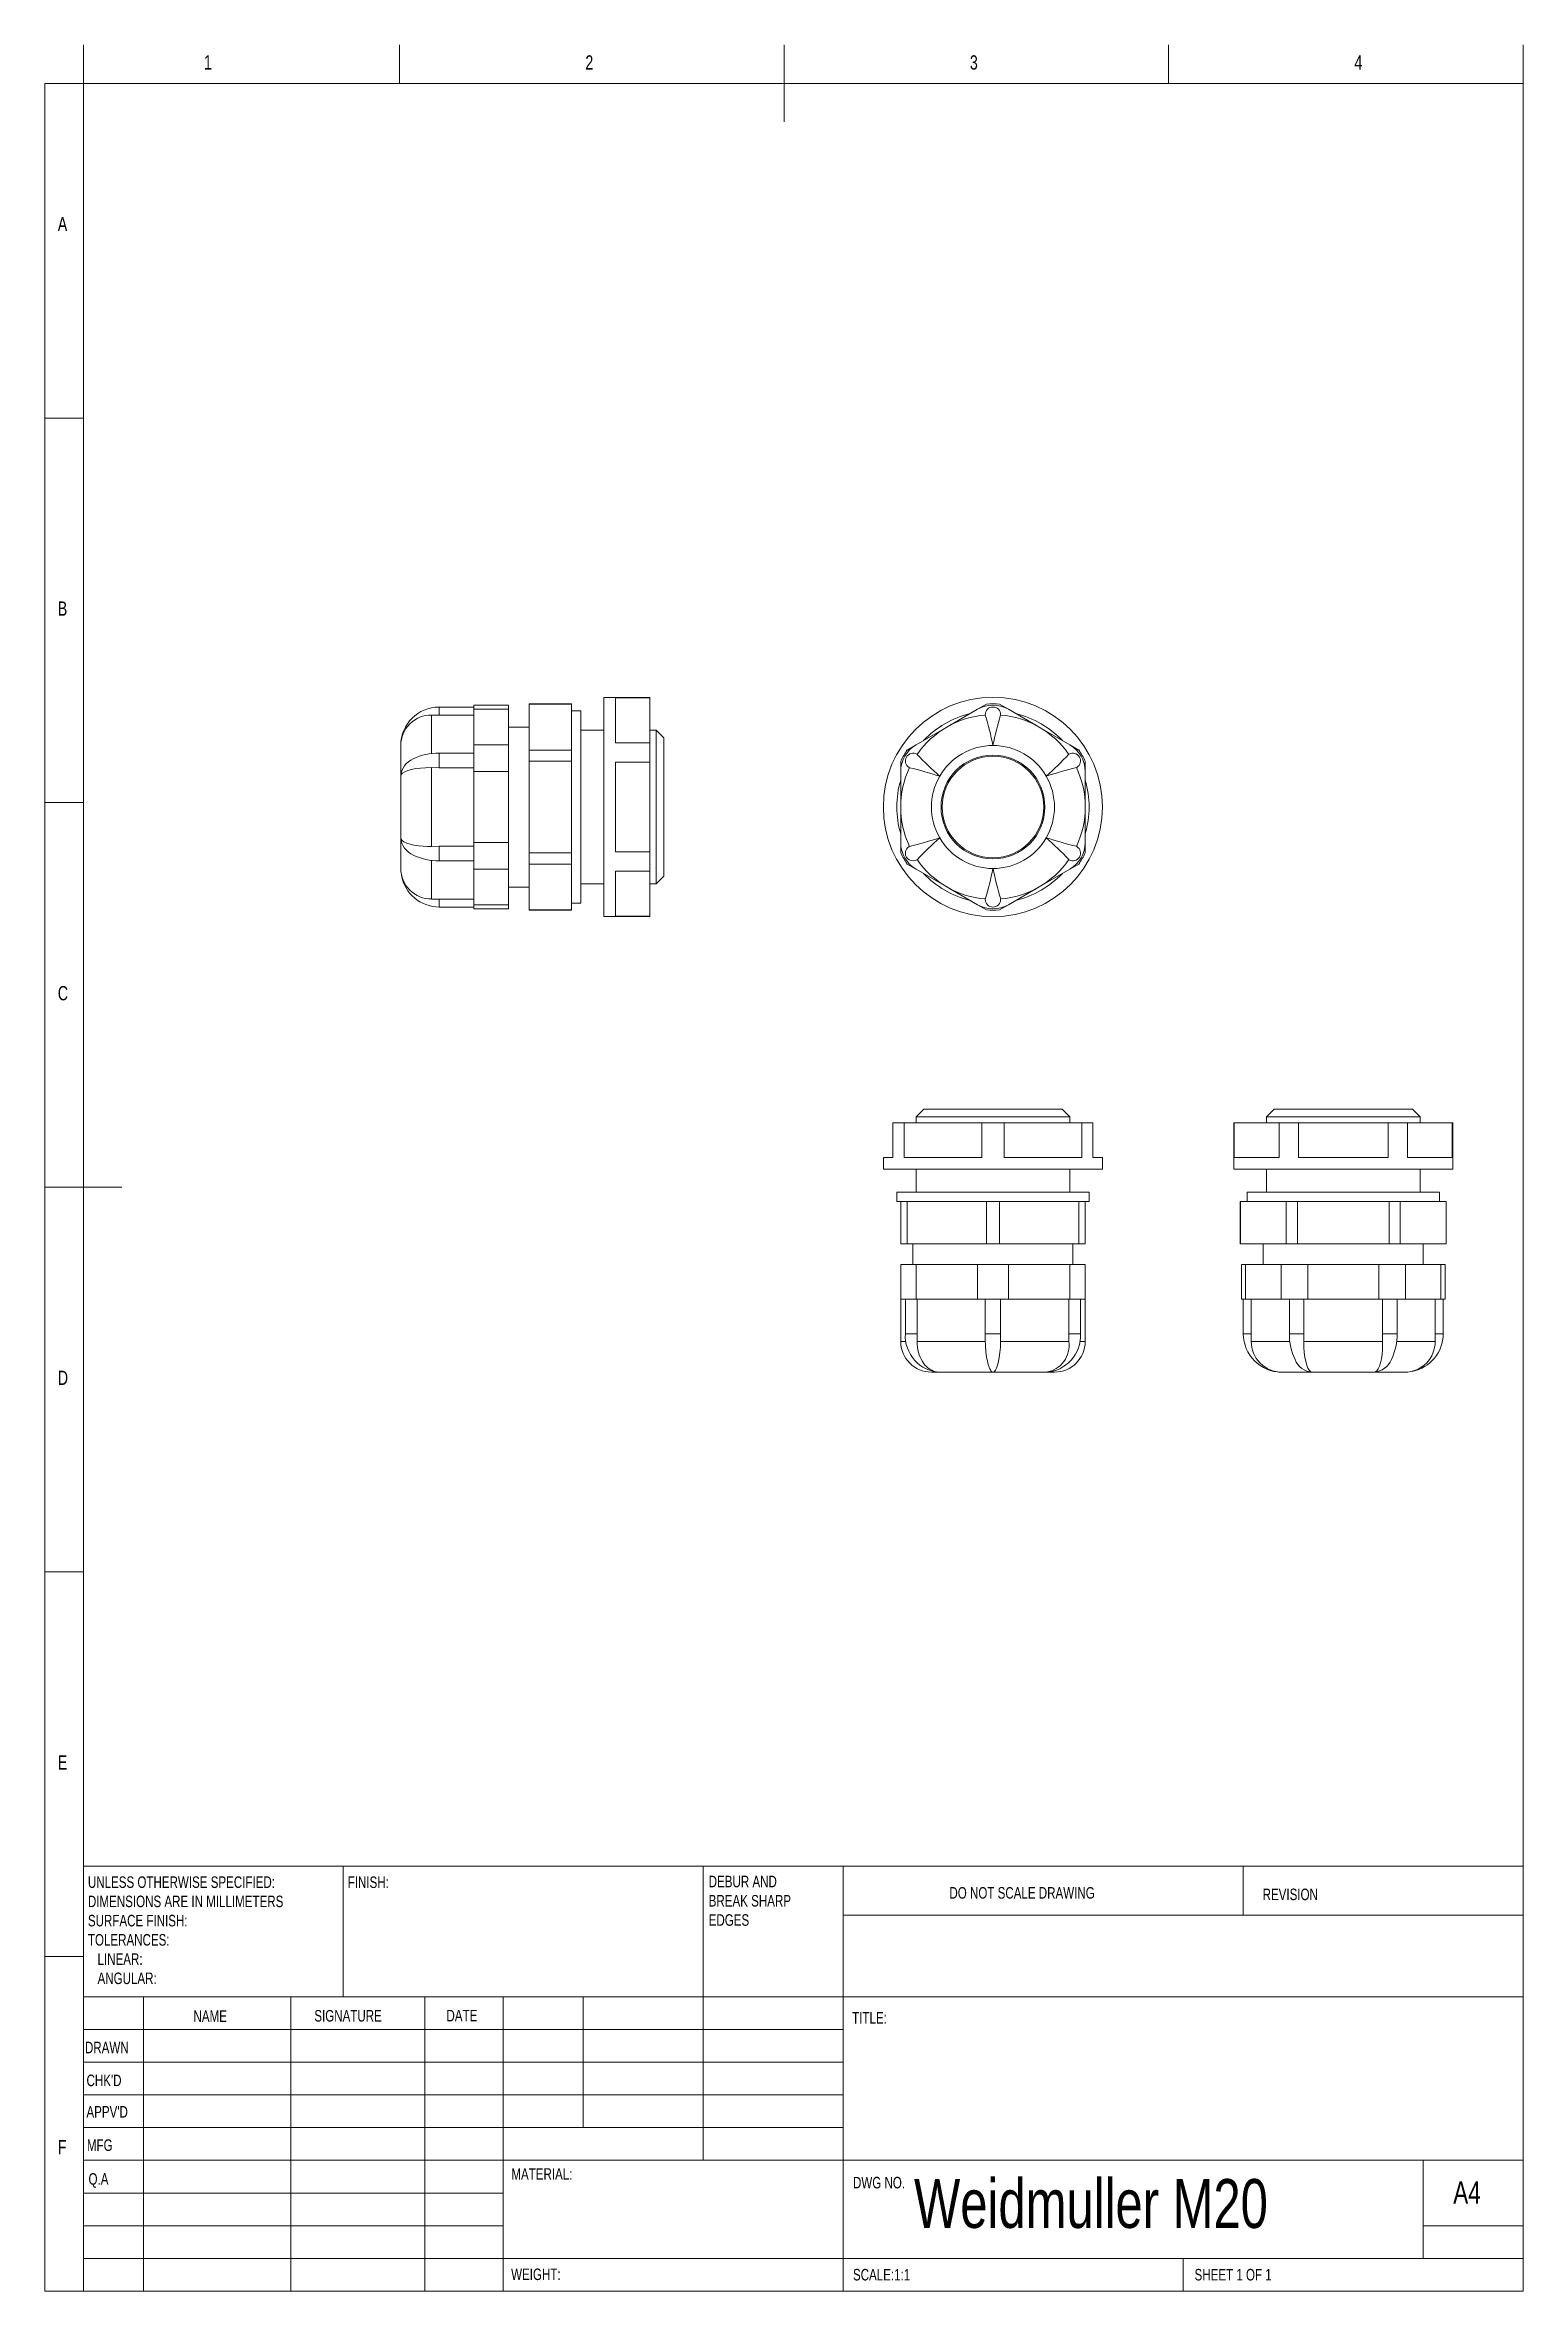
# Model space of a CAD drawing. Header units: millimetres. Extents: x 13 to 205, y 5 to 297.
import ezdxf

# ---------------------------------------------------------------- set-up
doc = ezdxf.new("R2010")
doc.units = ezdxf.units.MM
doc.styles.add('SLDTEXTSTYLE0', font='TXT', dxfattribs={"width": 0.75})

# ---------------------------------------------------------------- blocks, each defined once
blk = doc.blocks.new('SW_NOTE_0')
at = {"color": 7, "linetype": 'Continuous', "lineweight": 0, "char_height": 1.5, "attachment_point": 1, "style": 'SLDTEXTSTYLE0'}
for s, insert in [('{DEBUR AND }', (0, 1.92)), ('{BREAK SHARP }', (0, -0.58)), ('{EDGES}', (0, -3.08))]:
    blk.add_mtext(s, dxfattribs=dict(at, insert=insert))
blk = doc.blocks.new('SW_NOTE_1')
at = {"color": 7, "linetype": 'Continuous', "lineweight": 0, "char_height": 1.5, "attachment_point": 1, "style": 'SLDTEXTSTYLE0'}
for s, insert in [('{UNLESS OTHERWISE SPECIFIED:}', (0, 1.92)), ('{DIMENSIONS ARE IN MILLIMETERS}', (0, -0.58)), ('{TOLERANCES:}', (0, -5.58)), ('{SURFACE FINISH:}', (0, -3.08)), ('{   LINEAR:}', (0, -8.08)), ('{   ANGULAR:}', (0, -10.58))]:
    blk.add_mtext(s, dxfattribs=dict(at, insert=insert))

msp = doc.modelspace()

# ---------------------------------------------------------------- linework, layer by layer
at = {"color": 7, "linetype": 'Continuous', "lineweight": 0}
for p, q in [((17.8, 292), (17.8, 297)), ((58.9, 292), (58.9, 297)), ((108.9, 297), (108.9, 287)), ((158.9, 292), (158.9, 297)), ((205, 292), (205, 297)), ((12.8, 292), (12.8, 5)), ((17.8, 292), (12.8, 292)), ((17.8, 292), (17.8, 5)), ((205, 292), (17.8, 292)), ((205, 5), (205, 292)), ((17.8, 248.5), (12.8, 248.5)), ((12.8, 198.5), (17.8, 198.5)), ((12.8, 148.5), (22.8, 148.5)), ((12.8, 98.5), (17.8, 98.5)), ((17.8, 60.25), (205, 60.25)), ((17.8, 60.25), (17.8, 5)), ((17.8, 60.25), (17.8, 5)), ((51.6, 43.25), (51.6, 60.25)), ((98.4, 60.25), (98.4, 22)), ((116.6, 60.25), (116.6, 5)), ((168.6, 53.88), (168.6, 60.25)), ((205, 53.88), (116.6, 53.88)), ((17.8, 48.5), (12.8, 48.5)), ((205, 43.25), (17.8, 43.25)), ((25.6, 43.25), (25.6, 5)), ((44.79, 43.25), (44.79, 5)), ((62.2, 43.25), (62.2, 5)), ((72.4, 5), (72.4, 43.25)), ((82.8, 26.25), (82.8, 43.25)), ((116.6, 39), (17.8, 39)), ((116.6, 34.75), (17.8, 34.75)), ((116.6, 30.5), (17.8, 30.5)), ((116.6, 26.25), (17.8, 26.25)), ((72.4, 22), (17.8, 22)), ((72.4, 22), (205, 22)), ((192, 9.25), (192, 22)), ((72.4, 17.75), (17.8, 17.75)), ((72.4, 13.5), (17.8, 13.5)), ((205, 13.5), (192, 13.5)), ((17.8, 9.25), (205, 9.25)), ((160.8, 5), (160.8, 9.25)), ((12.8, 5), (17.8, 5)), ((17.8, 5), (205, 5))]:
    msp.add_line(p, q, dxfattribs=at)
at = {"color": 7, "linetype": 'Continuous', "lineweight": 15}
for p, q in [((68.57, 210.93), (64.07, 210.93)), ((64.07, 209.89), (64.07, 210.93)), ((73.07, 211.17), (68.57, 211.17)), ((68.57, 210.63), (68.57, 211.17)), ((68.57, 210.63), (68.57, 208.32)), ((73.07, 210.63), (68.57, 210.63)), ((73.07, 211.17), (73.07, 210.63)), ((73.07, 210.63), (73.07, 206.01)), ((81.27, 211.33), (75.77, 211.33)), ((75.77, 211.3), (75.77, 211.33)), ((75.77, 211.3), (81.27, 211.3)), ((75.77, 205.34), (75.77, 211.3)), ((81.27, 211.3), (81.27, 211.33)), ((81.27, 210.07), (81.27, 211.3)), ((82.47, 210.43), (81.27, 210.43)), ((82.47, 210.43), (82.47, 185.43)), ((91.47, 212.18), (85.47, 212.18)), ((85.47, 185.59), (85.47, 212.18)), ((86.97, 212.11), (91.47, 212.11)), ((86.97, 206.27), (86.97, 212.11)), ((91.47, 212.18), (91.47, 212.11)), ((91.47, 212.11), (91.47, 206.27)), ((130.07, 208.32), (134.07, 210.63)), ((135.24, 211.3), (134.07, 210.63)), ((138.07, 210.63), (136.91, 211.3)), ((138.07, 210.63), (142.07, 208.32)), ((64.07, 209.89), (63.07, 209.89)), ((63.07, 209.89), (63.07, 204.88)), ((64.07, 209.89), (68.57, 209.89)), ((68.57, 208.32), (68.57, 206.01)), ((75.77, 208.33), (73.07, 208.33)), ((81.27, 210.07), (81.27, 206.57)), ((85.47, 207.93), (82.47, 207.93)), ((92.27, 207.93), (91.47, 207.93)), ((93.27, 206.93), (92.27, 207.93)), ((92.27, 187.93), (92.27, 207.93)), ((126.07, 206.01), (130.07, 208.32)), ((135.07, 209.93), (135.07, 209.92)), ((137.07, 209.9), (137.07, 209.93)), ((142.07, 208.32), (146.07, 206.01)), ((59.07, 201.93), (59.07, 205.93)), ((68.57, 204.93), (64.07, 204.93)), ((64.07, 203.04), (64.07, 204.93)), ((68.57, 206.01), (73.07, 206.01)), ((68.57, 202.55), (68.57, 206.01)), ((73.07, 206.01), (73.07, 202.55)), ((75.77, 203.89), (75.77, 205.34)), ((81.27, 205.34), (75.77, 205.34)), ((81.27, 205.34), (81.27, 206.57)), ((81.27, 203.89), (81.27, 205.34)), ((91.47, 206.27), (86.97, 206.27)), ((91.47, 206.27), (91.47, 203.77)), ((93.27, 206.93), (93.27, 188.93)), ((126.07, 206.01), (124.91, 205.34)), ((126.2, 204.78), (126.18, 204.8)), ((145.96, 204.8), (145.95, 204.79)), ((147.24, 205.34), (146.07, 206.01)), ((59.07, 193.93), (59.07, 201.93)), ((63.07, 203.05), (63.07, 192.81)), ((64.07, 203.04), (63.07, 203.05)), ((64.07, 203.04), (68.57, 203.04)), ((68.57, 202.55), (68.57, 197.93)), ((73.07, 202.55), (68.57, 202.55)), ((73.07, 202.55), (73.07, 193.31)), ((75.77, 203.89), (81.27, 203.89)), ((75.77, 191.97), (75.77, 203.89)), ((81.27, 201.43), (81.27, 203.89)), ((86.97, 203.77), (91.47, 203.77)), ((86.97, 192.09), (86.97, 203.77)), ((91.47, 203.77), (91.47, 192.09)), ((124.07, 203.89), (124.07, 202.55)), ((124.07, 197.93), (124.07, 202.55)), ((125.18, 203.06), (125.19, 203.06)), ((146.94, 203.05), (146.96, 203.06)), ((148.07, 202.55), (148.07, 203.89)), ((148.07, 202.55), (148.07, 197.93)), ((81.27, 201.43), (81.27, 194.43)), ((68.57, 197.93), (68.57, 193.31)), ((124.07, 193.31), (124.07, 197.93)), ((148.07, 197.93), (148.07, 193.31)), ((59.07, 189.93), (59.07, 193.93)), ((63.07, 192.81), (64.07, 192.82)), ((68.57, 192.82), (64.07, 192.82)), ((64.07, 190.93), (64.07, 192.82)), ((68.57, 193.31), (73.07, 193.31)), ((68.57, 189.85), (68.57, 193.31)), ((73.07, 193.31), (73.07, 189.85)), ((81.27, 191.97), (81.27, 194.43)), ((124.07, 193.31), (124.07, 191.97)), ((125.2, 192.81), (125.18, 192.8)), ((146.96, 192.8), (146.95, 192.8)), ((148.07, 191.97), (148.07, 193.31)), ((63.07, 190.98), (63.07, 185.97)), ((64.07, 190.93), (68.57, 190.93)), ((73.07, 189.85), (68.57, 189.85)), ((68.57, 189.85), (68.57, 187.54)), ((73.07, 189.85), (73.07, 185.23)), ((81.27, 191.97), (75.77, 191.97)), ((75.77, 190.52), (75.77, 191.97)), ((75.77, 190.52), (81.27, 190.52)), ((75.77, 184.56), (75.77, 190.52)), ((81.27, 190.52), (81.27, 191.97)), ((81.27, 189.29), (81.27, 190.52)), ((91.47, 192.09), (86.97, 192.09)), ((91.47, 192.09), (91.47, 189.59)), ((124.91, 190.52), (126.07, 189.85)), ((130.07, 187.54), (126.07, 189.85)), ((126.18, 191.06), (126.19, 191.07)), ((146.07, 189.85), (142.07, 187.54)), ((145.94, 191.08), (145.96, 191.06)), ((146.07, 189.85), (147.24, 190.52)), ((68.57, 187.54), (68.57, 185.23)), ((73.07, 187.53), (75.77, 187.53)), ((81.27, 189.29), (81.27, 185.79)), ((82.47, 187.93), (85.47, 187.93)), ((86.97, 189.59), (91.47, 189.59)), ((86.97, 183.75), (86.97, 189.59)), ((91.47, 189.59), (91.47, 183.75)), ((91.47, 187.93), (92.27, 187.93)), ((92.27, 187.93), (93.27, 188.93)), ((134.07, 185.23), (130.07, 187.54)), ((142.07, 187.54), (138.07, 185.23)), ((63.07, 185.97), (64.07, 185.97)), ((68.57, 185.97), (64.07, 185.97)), ((64.07, 184.93), (64.07, 185.97)), ((64.07, 184.93), (68.57, 184.93)), ((68.57, 185.23), (73.07, 185.23)), ((68.57, 184.69), (68.57, 185.23)), ((68.57, 184.69), (73.07, 184.69)), ((73.07, 185.23), (73.07, 184.69)), ((81.27, 184.56), (75.77, 184.56)), ((75.77, 184.53), (75.77, 184.56)), ((75.77, 184.53), (81.27, 184.53)), ((81.27, 184.56), (81.27, 185.79)), ((81.27, 185.43), (82.47, 185.43)), ((81.27, 184.53), (81.27, 184.56)), ((85.47, 183.68), (85.47, 185.59)), ((134.07, 185.23), (135.24, 184.56)), ((135.07, 185.96), (135.07, 185.93)), ((136.91, 184.56), (138.07, 185.23)), ((137.07, 185.93), (137.07, 185.94)), ((85.47, 183.68), (91.47, 183.68)), ((91.47, 183.75), (86.97, 183.75)), ((91.47, 183.75), (91.47, 183.68)), ((127.07, 158.66), (126.07, 157.66)), ((127.07, 158.66), (145.07, 158.66)), ((146.07, 157.66), (145.07, 158.66)), ((172.62, 158.66), (171.62, 157.66)), ((172.62, 158.66), (181.62, 158.66)), ((181.62, 158.66), (190.62, 158.66)), ((191.62, 157.66), (190.62, 158.66)), ((123.07, 156.86), (123.07, 152.36)), ((123.07, 156.86), (124.52, 156.86)), ((124.52, 152.36), (124.52, 156.86)), ((124.52, 156.86), (134.63, 156.86)), ((126.07, 157.66), (126.07, 156.86)), ((146.07, 157.66), (126.07, 157.66)), ((134.63, 156.86), (134.63, 152.36)), ((134.63, 156.86), (137.52, 156.86)), ((137.52, 152.36), (137.52, 156.86)), ((137.52, 156.86), (147.63, 156.86)), ((146.07, 156.86), (146.07, 157.66)), ((147.63, 156.86), (149.07, 156.86)), ((147.63, 156.86), (147.63, 152.36)), ((149.07, 152.36), (149.07, 156.86)), ((167.37, 156.86), (167.37, 150.86)), ((167.37, 156.86), (167.44, 156.86)), ((167.44, 152.36), (167.44, 156.86)), ((167.44, 156.86), (173.28, 156.86)), ((171.62, 157.66), (171.62, 156.86)), ((181.62, 157.66), (171.62, 157.66)), ((173.28, 156.86), (173.28, 152.36)), ((173.28, 156.86), (175.78, 156.86)), ((175.78, 152.36), (175.78, 156.86)), ((175.78, 156.86), (187.45, 156.86)), ((191.62, 157.66), (181.62, 157.66)), ((187.45, 156.86), (187.45, 152.36)), ((187.45, 156.86), (189.96, 156.86)), ((189.96, 152.36), (189.96, 156.86)), ((189.96, 156.86), (195.79, 156.86)), ((191.62, 156.86), (191.62, 157.66)), ((195.79, 156.86), (195.79, 152.36)), ((195.79, 156.86), (195.87, 156.86)), ((195.87, 150.86), (195.87, 156.86)), ((121.82, 152.36), (121.82, 150.86)), ((123.07, 152.36), (121.82, 152.36)), ((134.63, 152.36), (124.52, 152.36)), ((147.63, 152.36), (137.52, 152.36)), ((150.32, 152.36), (149.07, 152.36)), ((150.32, 150.86), (150.32, 152.36)), ((173.28, 152.36), (167.44, 152.36)), ((187.45, 152.36), (175.78, 152.36)), ((195.79, 152.36), (189.96, 152.36)), ((150.32, 150.86), (121.82, 150.86)), ((126.07, 150.86), (126.07, 147.86)), ((146.07, 147.86), (146.07, 150.86)), ((195.87, 150.86), (167.37, 150.86)), ((171.62, 150.86), (171.62, 147.86)), ((191.62, 147.86), (191.62, 150.86)), ((123.57, 147.86), (123.57, 146.66)), ((123.57, 147.86), (148.57, 147.86)), ((123.57, 146.66), (124.07, 146.66)), ((124.07, 146.66), (124.07, 141.16)), ((124.91, 146.66), (124.07, 146.66)), ((124.91, 141.16), (124.91, 146.66)), ((127.04, 146.66), (124.91, 146.66)), ((127.04, 146.66), (133.1, 146.66)), ((135.24, 146.66), (133.1, 146.66)), ((135.24, 146.66), (135.24, 141.16)), ((136.91, 146.66), (135.24, 146.66)), ((136.91, 141.16), (136.91, 146.66)), ((139.04, 146.66), (136.91, 146.66)), ((139.04, 146.66), (145.1, 146.66)), ((147.24, 146.66), (145.1, 146.66)), ((147.24, 146.66), (147.24, 141.16)), ((148.07, 146.66), (147.24, 146.66)), ((148.07, 146.66), (148.57, 146.66)), ((148.07, 141.16), (148.07, 146.66)), ((148.57, 146.66), (148.57, 147.86)), ((168.22, 146.66), (168.22, 141.16)), ((168.24, 146.66), (168.22, 146.66)), ((168.24, 141.16), (168.24, 146.66)), ((169.48, 146.66), (168.24, 146.66)), ((169.12, 147.86), (169.12, 146.66)), ((169.12, 147.86), (181.62, 147.86)), ((169.48, 146.66), (172.98, 146.66)), ((174.21, 146.66), (172.98, 146.66)), ((174.21, 146.66), (174.21, 141.16)), ((175.65, 146.66), (174.21, 146.66)), ((175.65, 141.16), (175.65, 146.66)), ((178.12, 146.66), (175.65, 146.66)), ((178.12, 146.66), (181.62, 146.66)), ((181.62, 147.86), (194.12, 147.86)), ((181.62, 146.66), (185.12, 146.66)), ((187.58, 146.66), (185.12, 146.66)), ((187.58, 146.66), (187.58, 141.16)), ((189.03, 146.66), (187.58, 146.66)), ((189.03, 141.16), (189.03, 146.66)), ((190.26, 146.66), (189.03, 146.66)), ((190.26, 146.66), (193.76, 146.66)), ((194.99, 146.66), (193.76, 146.66)), ((194.12, 146.66), (194.12, 147.86)), ((194.99, 146.66), (194.99, 141.16)), ((195.02, 146.66), (194.99, 146.66)), ((195.02, 141.16), (195.02, 146.66)), ((124.91, 141.16), (124.07, 141.16)), ((135.24, 141.16), (124.91, 141.16)), ((125.67, 141.16), (125.67, 138.46)), ((136.91, 141.16), (135.24, 141.16)), ((147.24, 141.16), (136.91, 141.16)), ((146.47, 138.46), (146.47, 141.16)), ((148.07, 141.16), (147.24, 141.16)), ((168.24, 141.16), (168.22, 141.16)), ((174.21, 141.16), (168.24, 141.16)), ((171.22, 141.16), (171.22, 138.46)), ((175.65, 141.16), (174.21, 141.16)), ((187.58, 141.16), (175.65, 141.16)), ((189.03, 141.16), (187.58, 141.16)), ((194.99, 141.16), (189.03, 141.16)), ((192.02, 138.46), (192.02, 141.16)), ((195.02, 141.16), (194.99, 141.16)), ((124.07, 133.96), (124.07, 138.46)), ((124.07, 138.46), (126.07, 138.46)), ((126.07, 138.46), (126.07, 133.96)), ((126.07, 138.46), (134.07, 138.46)), ((134.07, 133.96), (134.07, 138.46)), ((134.07, 138.46), (138.07, 138.46)), ((138.07, 138.46), (138.07, 133.96)), ((138.07, 138.46), (146.07, 138.46)), ((146.07, 133.96), (146.07, 138.46)), ((146.07, 138.46), (148.07, 138.46)), ((148.07, 138.46), (148.07, 133.96)), ((168.38, 138.46), (168.38, 133.96)), ((168.38, 138.46), (168.92, 138.46)), ((168.92, 138.46), (168.92, 133.96)), ((168.92, 138.46), (173.53, 138.46)), ((173.53, 133.96), (173.53, 138.46)), ((173.53, 138.46), (177, 138.46)), ((177, 138.46), (177, 133.96)), ((177, 138.46), (186.24, 138.46)), ((186.24, 133.96), (186.24, 138.46)), ((186.24, 138.46), (189.7, 138.46)), ((189.7, 138.46), (189.7, 133.96)), ((189.7, 138.46), (194.32, 138.46)), ((194.32, 133.96), (194.32, 138.46)), ((194.32, 138.46), (194.86, 138.46)), ((194.86, 133.96), (194.86, 138.46)), ((124.07, 133.96), (124.07, 128.46)), ((126.07, 133.96), (124.07, 133.96)), ((124.68, 133.96), (124.68, 129.46)), ((126.07, 133.96), (130.07, 133.96)), ((126.21, 129.46), (126.21, 133.96)), ((130.07, 133.96), (134.07, 133.96)), ((138.07, 133.96), (134.07, 133.96)), ((135.07, 133.96), (135.07, 129.46)), ((137.07, 129.46), (137.07, 133.96)), ((138.07, 133.96), (142.07, 133.96)), ((142.07, 133.96), (146.07, 133.96)), ((145.93, 133.96), (145.93, 129.46)), ((148.07, 133.96), (146.07, 133.96)), ((147.46, 129.46), (147.46, 133.96)), ((148.07, 128.46), (148.07, 133.96)), ((168.92, 133.96), (168.38, 133.96)), ((168.62, 133.96), (168.62, 129.46)), ((168.92, 133.96), (171.23, 133.96)), ((169.66, 129.46), (169.66, 133.96)), ((171.23, 133.96), (173.53, 133.96)), ((177, 133.96), (173.53, 133.96)), ((174.62, 133.96), (174.62, 129.46)), ((176.5, 129.46), (176.5, 133.96)), ((177, 133.96), (181.62, 133.96)), ((181.62, 133.96), (186.24, 133.96)), ((189.7, 133.96), (186.24, 133.96)), ((186.73, 133.96), (186.73, 129.46)), ((188.62, 129.46), (188.62, 133.96)), ((189.7, 133.96), (192.01, 133.96)), ((192.01, 133.96), (194.32, 133.96)), ((193.58, 133.96), (193.58, 129.46)), ((194.86, 133.96), (194.32, 133.96)), ((194.62, 129.46), (194.62, 133.96)), ((126.21, 129.46), (124.68, 129.46)), ((126.21, 129.46), (126.21, 128.46)), ((135.07, 129.46), (135.07, 129.18)), ((137.07, 129.46), (135.07, 129.46)), ((135.07, 128.46), (135.07, 129.18)), ((137.07, 129.07), (137.07, 129.46)), ((137.07, 129.07), (137.07, 128.46)), ((145.93, 128.46), (145.93, 129.46)), ((147.46, 129.46), (145.93, 129.46)), ((169.66, 129.46), (168.62, 129.46)), ((169.66, 129.46), (169.66, 128.46)), ((176.5, 129.46), (174.62, 129.46)), ((176.5, 129.46), (176.5, 128.46)), ((186.73, 128.46), (186.73, 129.46)), ((188.62, 129.46), (186.73, 129.46)), ((193.58, 128.46), (193.58, 129.46)), ((194.62, 129.46), (193.58, 129.46)), ((124.07, 128.46), (124.75, 128.46)), ((126.21, 128.46), (135.07, 128.46)), ((137.07, 128.46), (145.93, 128.46)), ((147.4, 128.46), (148.07, 128.46)), ((169.66, 128.46), (174.67, 128.46)), ((176.5, 128.46), (186.73, 128.46)), ((188.57, 128.46), (193.58, 128.46)), ((129.14, 124.46), (128.07, 124.46)), ((136.07, 124.46), (129.14, 124.46)), ((143, 124.46), (136.07, 124.46)), ((144.07, 124.46), (143, 124.46)), ((177.62, 124.46), (173.62, 124.46)), ((185.62, 124.46), (177.62, 124.46)), ((189.62, 124.46), (185.62, 124.46))]:
    msp.add_line(p, q, dxfattribs=at)
at = {"color": 7, "linetype": 'Continuous', "lineweight": 15, "flags": 128}
for points in [[(59.07, 201.93), (59.07, 201.94), (59.13, 202.14), (59.31, 202.34), (59.6, 202.52), (60, 202.69), (60.47, 202.82), (61.04, 202.93), (61.64, 203), (62.3, 203.04), (63.07, 203.05)], [(63.07, 192.81), (62.53, 192.81), (61.99, 192.84), (61.37, 192.89), (60.79, 192.98), (60.28, 193.09), (59.84, 193.23), (59.49, 193.39), (59.24, 193.58), (59.11, 193.75), (59.07, 193.92), (59.07, 193.93)], [(129.14, 124.46), (129.12, 124.46), (128.87, 124.47), (128.62, 124.52), (128.36, 124.6), (128.11, 124.7), (127.88, 124.83), (127.66, 124.99), (127.44, 125.18), (127.23, 125.39), (127.05, 125.62), (126.89, 125.86), (126.73, 126.14), (126.59, 126.43), (126.48, 126.72), (126.31, 127.35), (126.26, 127.69), (126.22, 128.07), (126.21, 128.46)], [(135.07, 128.46), (135.08, 128.19), (135.11, 127.65), (135.13, 127.38), (135.16, 127.07), (135.24, 126.47), (135.29, 126.18), (135.34, 125.92), (135.4, 125.67), (135.46, 125.44), (135.52, 125.23), (135.59, 125.05), (135.66, 124.89), (135.73, 124.75), (135.8, 124.63), (135.87, 124.56), (136, 124.47), (136.06, 124.46), (136.07, 124.46)], [(136.07, 124.46), (136.08, 124.46), (136.23, 124.52), (136.38, 124.7), (136.53, 124.99), (136.67, 125.39), (136.79, 125.86), (136.89, 126.43), (136.98, 127.03), (137.03, 127.69), (137.07, 128.46)], [(177.62, 124.46), (177.61, 124.46), (177.4, 124.52), (177.2, 124.7), (177.02, 124.99), (176.86, 125.39), (176.73, 125.86), (176.62, 126.43), (176.55, 127.03), (176.51, 127.69), (176.5, 128.46)], [(186.73, 128.46), (186.73, 127.92), (186.71, 127.38), (186.66, 126.76), (186.57, 126.18), (186.46, 125.67), (186.32, 125.23), (186.15, 124.89), (185.97, 124.63), (185.8, 124.5), (185.63, 124.46), (185.62, 124.46)]]:
    msp.add_lwpolyline(points, dxfattribs=at)
at = {"color": 7, "linetype": 'Continuous', "lineweight": 15}
for radius in [14.25, 6.75, 6.6]:
    msp.add_circle((136.07, 197.93), radius, dxfattribs=at)
for centre, radius, start, end in [((64.07, 205.93), 5, 90, 179.8247), ((136.07, 207.17), 4, 60, 120), ((136.07, 209.93), 1, 0, 180), ((136.07, 197.93), 13.4, 86.4244, 93.5756), ((63.03, 205.93), 3.96, 89.4477, 179.9554), ((136.07, 197.93), 12, 94.7637, 145.2363), ((136.07, 197.93), 12.5, 103.7398, 136.2602), ((88.07, 195.95), 49.02, 11.7444, 16.5166), ((180.95, 196.74), 45.81, 163.3159, 168.4231), ((136.07, 197.93), 12, 34.7637, 85.2363), ((136.07, 197.93), 12.5, 43.7398, 76.2602), ((63.91, 197.64), 7.3, 88.7842, 116.1251), ((128.07, 202.55), 4, 120, 180), ((136.07, 197.93), 13.4, 146.4244, 153.5756), ((125.68, 203.93), 1, 60, 240), ((159.54, 236.2), 45.81, 223.3159, 228.4231), ((136.07, 197.93), 8, 90, 150), ((136.07, 197.93), 8, 30, 90), ((114.09, 234.66), 43.66, 311.4513, 316.8097), ((146.46, 203.93), 1, 300, 120), ((144.07, 202.55), 4, 0, 60), ((136.07, 197.93), 13.4, 26.4244, 33.5756), ((61.68, 201.76), 2.62, 111.9954, 176.1657), ((136.07, 197.93), 12, 154.7637, 205.2363), ((113.79, 155.37), 49.02, 71.7444, 76.5166), ((136.07, 197.93), 8, 150, 210), ((157.48, 158.47), 45.81, 103.3159, 108.4231), ((136.07, 197.93), 8, 330, 30), ((136.07, 197.93), 12, 334.7637, 25.2363), ((136.07, 197.93), 12.5, 163.7398, 180), ((136.07, 197.93), 12.5, 343.7398, 16.2602), ((136.07, 197.93), 12.5, 180, 196.2602), ((61.75, 194.16), 2.69, 184.8901, 246.6708), ((128.07, 193.31), 4, 180, 240), ((125.68, 191.93), 1, 120, 300), ((114.66, 237.39), 45.81, 283.3159, 288.4231), ((161.78, 157.35), 49.02, 131.7444, 136.5166), ((136.07, 197.93), 8, 210, 270), ((136.07, 197.93), 8, 270, 330), ((112.6, 159.66), 45.81, 43.3159, 48.4231), ((158.36, 240.49), 49.02, 251.7444, 256.5166), ((146.46, 191.93), 1, 240, 60), ((144.07, 193.31), 4, 300, 0), ((63.03, 189.93), 3.96, 180.0218, 270.575), ((64.07, 189.93), 5, 180.2365, 181.0204), ((63.95, 198.39), 7.46, 244.0152, 270.9342), ((136.07, 197.93), 13.4, 206.4244, 213.5756), ((136.07, 197.93), 12, 214.7637, 265.2363), ((91.19, 199.12), 45.81, 343.3159, 348.4231), ((184.07, 199.91), 49.02, 191.7444, 196.5166), ((136.07, 197.93), 12, 274.7637, 325.2363), ((136.07, 197.93), 13.4, 326.4244, 333.5756), ((64.07, 189.93), 5, 189.9551, 270), ((136.07, 197.93), 12.5, 223.7398, 256.2602), ((136.07, 197.93), 12.5, 283.7398, 316.2602), ((136.07, 188.69), 4, 240, 300), ((136.07, 185.93), 1, 180, 0), ((136.07, 197.93), 13.4, 266.4244, 273.5756), ((129.4, 129.18), 4.73, 176.6618, 267.4119), ((142.71, 129.21), 4.76, 272.9116, 3.0147), ((173.62, 129.46), 5, 180, 269.8247), ((181.92, 129.3), 7.31, 178.7945, 206.0205), ((181.16, 129.34), 7.46, 334.3829, 0.9316), ((189.62, 129.46), 5, 281.0247, 360), ((128.07, 128.46), 4, 180, 270), ((142.47, 127.92), 3.5, 278.7456, 8.8103), ((144.07, 128.46), 4, 270, 0), ((173.62, 128.42), 3.96, 179.4477, 269.9554), ((177.74, 127), 2.55, 200.749, 267.2633), ((185.42, 127.12), 2.67, 274.2594, 337.7791), ((189.61, 128.42), 3.96, 270.0518, 0.545), ((189.62, 129.46), 5, 270.2365, 271.219)]:
    msp.add_arc(centre, radius, start, end, dxfattribs=at)

# ---------------------------------------------------------------- block references
at = {"color": 7, "linetype": 'Continuous', "lineweight": 0}
for name, p in [('SW_NOTE_1', (18.39, 56.99)), ('SW_NOTE_0', (99.11, 57.07))]:
    msp.add_blockref(name, p, dxfattribs=at)

# ---------------------------------------------------------------- texts
at = {"color": 7, "linetype": 'Continuous', "lineweight": 0, "attachment_point": 1, "style": 'SLDTEXTSTYLE0'}
for s, insert, char_height in [('{1}', (33.48, 295.65), 1.852), ('{2}', (83.07, 295.65), 1.852), ('{3}', (133.07, 295.65), 1.852), ('{4}', (183.07, 295.65), 1.852), ('{A}', (14.47, 274.65), 1.852), ('{B}', (14.47, 224.65), 1.852), ('{C}', (14.47, 174.65), 1.852), ('{D}', (14.47, 124.65), 1.852), ('{E}', (14.47, 74.65), 1.852), ('{FINISH:}', (52.17, 58.9), 1.5), ('{DO NOT SCALE DRAWING}', (130.41, 57.52), 1.5), ('{REVISION}', (171.13, 57.32), 1.5), ('{NAME}', (32.12, 41.48), 1.5), ('{SIGNATURE}', (47.83, 41.54), 1.5), ('{DATE}', (65.01, 41.56), 1.5), ('{TITLE:}', (117.76, 41.26), 1.5), ('{DRAWN}', (18.01, 37.41), 1.5), ("{CHK'D}", (18.21, 33.14), 1.5), ("{APPV'D}", (18.2, 29.05), 1.5), ('{F}', (14.47, 24.65), 1.852), ('{MFG}', (18.26, 24.72), 1.5), ('{MATERIAL:}', (73.45, 20.97), 1.5), ('{Q.A}', (18.47, 20.33), 1.5), ('{DWG NO.}', (117.87, 19.85), 1.5), ('{Weidmuller M20}', (125.81, 19.56), 6.35), ('{A4}', (195.92, 19.27), 2.91), ('{WEIGHT: }', (73.42, 7.93), 1.499), ('{SCALE:1:1}', (117.87, 7.88), 1.5), ('{SHEET 1 OF 1}', (162.28, 7.88), 1.5)]:
    msp.add_mtext(s, dxfattribs=dict(at, insert=insert, char_height=char_height))

doc.saveas('drawing.dxf')
